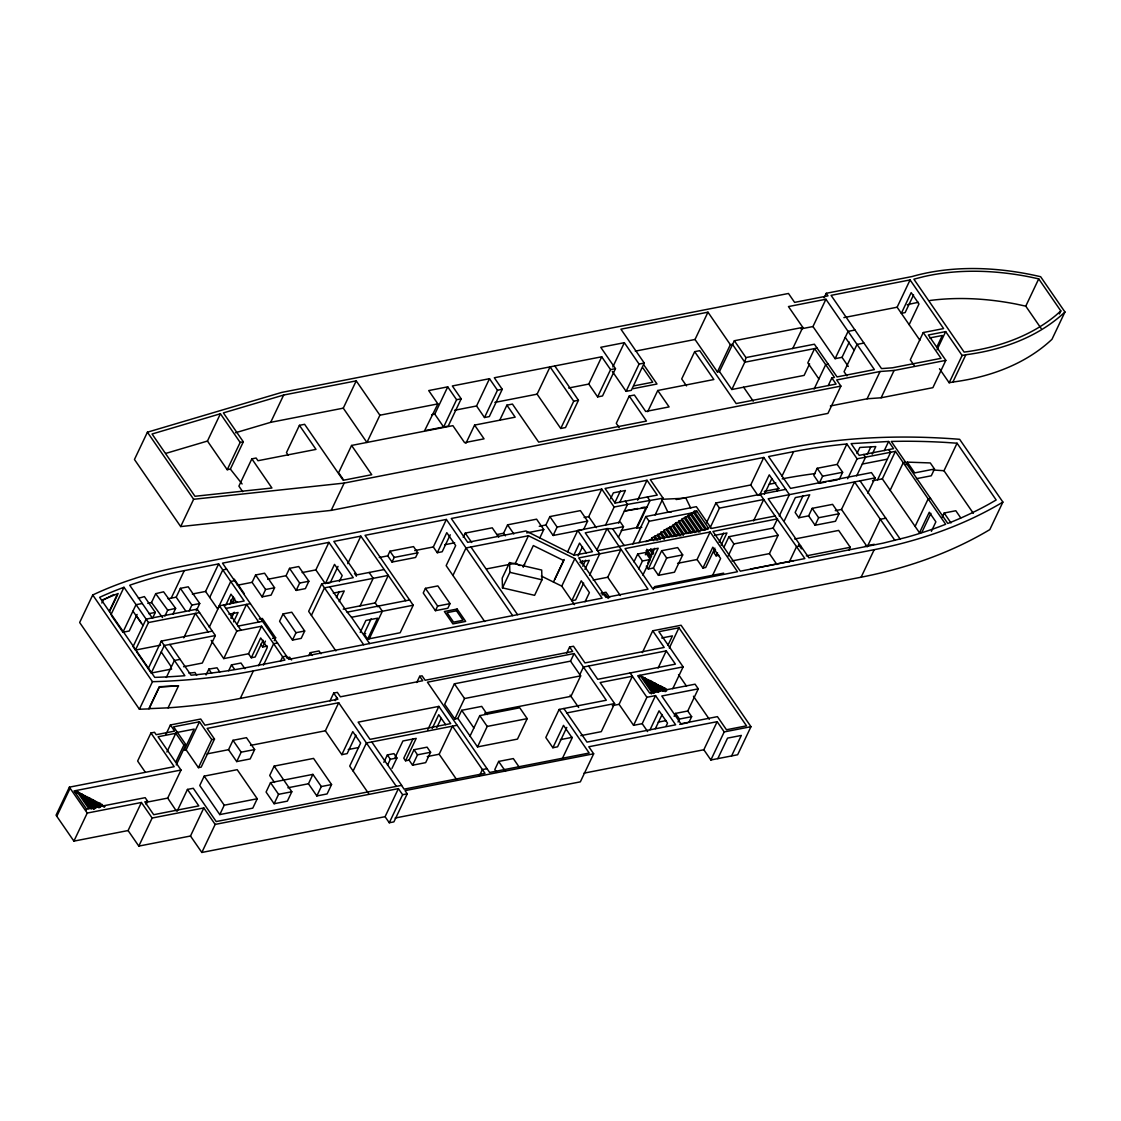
<?xml version="1.0" encoding="UTF-8"?>
<svg xmlns="http://www.w3.org/2000/svg" width="1121" height="1121" viewBox="0 0 1121 1121"><rect width="100%" height="100%" fill="white"/><g stroke="black" fill="none" stroke-linecap="round" stroke-linejoin="round"><path stroke-width="1.5" d="M745.955 357.585L744.792 362.209L731.831 389.505L719.472 371.569L734.353 340.742L802.79 327.388L788.455 306.565L825.925 299.251L874.394 369.608L837.051 376.908L814.392 344.217L745.955 357.585L734.353 340.742M949.165 382.765L952.878 382.037A266.966 174.442 25.4 0 0 1051.988 339.285L1064.95 312.002L1040.638 276.719A237.512 155.188 25.4 0 0 911.962 276.565L826.261 293.296L828.013 295.846L794.607 302.376L788.469 293.478L281.693 392.42L147.412 432.202L134.45 459.484L180.677 526.576L331.199 510.377L827.943 413.397L840.904 386.1L836.672 379.977L880.069 371.499L894.082 370.476L945.83 360.373L928.342 334.997L945.676 331.606L962.126 355.483L949.165 382.765L939.482 368.725M168.08 707.841L174.021 707.407A639.054 417.573 25.4 0 0 240.286 698.425L861.124 577.203A571.318 373.321 25.4 0 0 989.815 529.602L1002.889 502.082L959.632 439.306A606.587 396.358 25.4 0 0 790.851 447.545L181.448 566.525A513.306 335.403 25.4 0 0 92.721 594.985L79.647 622.505L139.396 709.229L149.009 708.892L159.42 686.949L178.505 685.884L168.08 707.841L148.897 708.668L159.308 686.725L178.505 685.884M101.815 603L103.258 599.973L113.796 594.536M109.718 610.342L116.892 595.237M109.536 611.618L118.153 593.485L101.885 600.127M110.909 614.812L123.983 587.292L148.49 622.547L135.431 650.068L133.063 646.635L146.122 619.114L197.184 609.137L215.358 635.537L202.298 663.057L183.578 666.715M207.455 441.057L220.417 413.761L240.16 442.431L227.213 469.713L207.455 441.057L165.782 453.402M111.834 616.158L122.918 632.244L135.991 604.723L142.297 603.49M137.098 614.434L129.223 631.011L122.918 632.244M180.677 526.576L193.639 499.279L344.161 483.095L840.904 386.1M172.844 614.266L175.633 608.381L163.596 591.818L155.707 593.668L151.517 602.495L147.804 603.406M710.882 759.982L724.208 731.915L717.16 721.686L703.834 749.753L710.882 759.982L737.646 754.755L750.972 726.688L681.078 625.252L652.716 630.787L664.192 647.448L584.952 662.917L573.49 646.257L569.608 647.013L572.663 651.455L425.139 680.265L422.085 675.823L419.702 676.285L422.757 680.727L340.378 696.814L337.323 692.372L333.694 693.086L337.911 699.21L204.961 725.175L200.743 719.037L170.406 724.965L174.638 731.102L156.183 734.703L154.516 732.293L150.957 732.98L174.189 766.694L69.376 787.166L56.05 815.219L73.902 841.128L128.088 830.549L141.414 802.482L152.134 818.036L138.808 846.103L128.088 830.549M56.793 816.312L70.119 788.245M152.512 618.302L155.315 612.416L144.399 596.596L138.415 598.32M227.213 469.713L230.366 469.096L243.313 441.814L223.387 412.892L283.655 395.04L356.226 380.86L379.893 415.218L366.945 442.501L343.278 408.156L356.226 380.86M77.952 793.5L78.568 792.211L89.582 808.199M168.052 598.782L171.219 598.138L184.278 570.617L218.637 563.905L244.182 600.982L219.408 605.816L209.249 627.228M164.913 616.046L167.702 610.16L175.633 608.381M91.978 808.577L81.875 793.92L81.258 795.209L83.529 794.775L93.632 809.432M171.219 598.138L176.193 597.171L180.383 588.343L188.23 586.815L199.748 603.532L196.259 610.889M84.565 796.919L85.182 795.616L94.374 808.942M86.219 797.774L86.835 796.471L95.103 808.465M148.21 668.62L161.27 641.086L212.331 631.123M818.89 378.968L807.807 362.882L814.603 348.589L834.472 377.413L831.852 377.917L836.084 384.055L736.161 403.56L699.714 350.663L694.67 351.658L713.867 379.529L657.761 390.486L669.097 406.909L645.71 411.477L634.388 395.04L629.231 396.049L646.467 421.076L538.655 442.122L512.437 404.078L506.902 405.157L515.17 417.18L474.589 425.097L484.048 438.843L464.584 442.641L452.884 425.658L351.574 445.443L371.738 474.715L343.194 480.292L304.618 424.313L299.419 425.321L315.996 449.395L257.97 460.717L256.12 458.027L251.847 458.853L238.885 486.136L242.711 491.699M85.953 810.413L86.569 809.124L145.169 797.676L147.636 801.263L146.164 804.388M136.412 651.497L151.251 673.034L164.311 645.5L215.358 635.537M235.536 432.734L270.693 422.323L283.655 395.04M73.902 841.128L87.228 813.061L141.414 802.482M92.847 801.193L93.463 799.89L98.97 807.891M139.396 709.229L152.47 681.694A639.054 417.573 25.4 0 0 253.36 670.904L874.198 549.682A571.318 373.321 25.4 0 0 1002.889 502.082M189.113 610.959L191.901 605.074L199.748 603.532M99.461 804.598L100.077 803.309L101.913 805.971M192.322 594.018L205.563 591.44L218.637 563.905M183.76 637.863L195.376 613.383L208.156 631.936M104.435 807.162L105.052 805.859L101.128 805.453M166.328 677.476L174.386 660.493L180.145 659.372M209.711 597.437L222.771 569.916L226.652 569.16M150.957 732.98L137.631 761.047L145.366 772.285M299.419 425.321L286.458 452.618L288.223 455.182M225.811 605.046L230.982 594.158L236.699 602.453M165.964 734.311L170.406 724.965M229.679 604.289L233.378 596.512M230.688 600.015L232.509 602.65L234.611 598.236M166.903 752.009L175.787 733.302L183.9 745.059L175.745 762.21M230.996 617.839L233.21 613.159M231.234 618.512L234.219 612.22M206.054 674.968L208.842 669.083L217.026 667.794L219.744 672.054M252.085 582.345L255.588 574.989L264.584 573.223L274.589 587.754L271.086 595.125L262.104 596.876L252.085 582.345L237.33 585.232M233.574 621.903L238.058 612.486L228.95 614.252M237.091 624.271L246.522 604.387L258.713 622.071M211.168 640.357L223.738 658.602L236.811 631.067L261.585 626.233L284.916 660.101L250.558 666.813A633.435 413.901 25.4 0 1 193.302 674.982L191.032 675.178L169.846 644.421M176.263 764.928L185.89 744.666L173.601 726.828L199.468 721.77L211.757 739.608L198.431 767.675L186.142 749.837L199.468 721.77M262.104 596.876L265.593 589.506L274.589 587.754M145.618 802.412L167.702 798.096L181.027 770.029L158.089 736.749L175.787 733.302M228.67 670.778L231.472 664.893L240.973 663.029L244.896 668.733M223.738 658.602L248.512 653.767L261.585 626.233M286.051 575.718L289.54 568.347L298.732 566.553L308.864 581.253L305.374 588.623L296.182 590.417L286.051 575.718L267.737 579.291M177.104 811.254L187.459 789.422L193.274 788.287L216.199 821.553L401.668 785.331L371.766 741.934M351.574 445.443L338.612 472.726L343.418 479.704M248.512 653.767L251.272 657.775L260.689 637.947L267.26 647.49L258.573 665.776M396.344 786.382L338.696 702.727L207.147 728.412L214.503 739.075L201.177 767.142L198.431 767.675M263.113 640.245L255.154 657.018L251.272 657.775M260.731 644.239L262.636 646.999L265.439 641.114M240.286 698.425L253.36 670.904M204.204 776.124L199.748 785.513L219.786 814.589L252.786 808.143L257.241 798.755L237.204 769.679L204.204 776.124L224.242 805.2L219.786 814.589M331.199 510.377L344.161 483.095M283.067 613.93L279.563 621.286L292.511 640.077L301.185 638.381L304.688 631.011L291.754 612.234L283.067 613.93L296 632.706L292.511 640.077M296.182 590.417L299.671 583.06L308.864 581.253M274.253 640.722L275.654 637.779L262.328 618.456L259.161 619.072M263.463 665.131L273.622 643.72L277.504 642.964M228.53 749.697L232.986 740.308L246.466 737.674L254.649 749.557L250.179 758.945L236.713 761.579L228.53 749.697L207.049 753.887M302.11 572.579L315.856 569.902L328.929 542.368L353.255 577.679L321.713 583.845L308.639 611.365L335.894 650.923M190.486 836.014L203.812 807.947L215.162 824.411L201.836 852.464L190.486 836.014L138.808 846.103M280.446 661.376L282.632 656.78L286.5 656.023M236.713 761.579L241.169 752.177L254.649 749.557M311.414 615.387L324.473 587.852L388.286 575.395L405.746 600.73M338.01 566.399L330.261 582.724L326.996 583.368M339.383 581.463L342.199 575.521L334.52 564.381L325.356 583.677L315.856 569.902M347.762 563.667L360.836 536.146L388.286 575.395L375.213 602.916L343.25 609.165M308.864 655.617L310.265 652.674L319.037 650.951L320.984 653.767M336.398 597.647L339.285 591.538M339.159 601.655L344.231 590.977L333.315 593.107M447.727 386.857L434.78 414.139L443.622 426.989L456.583 399.707L447.727 386.857L428.698 390.57L437.877 403.896L424.593 430.702M316.837 795.938L321.307 786.55L312.913 774.373L308.457 783.761L316.837 795.938L327.108 793.934L331.564 784.546L313.558 758.413L274.155 766.105L269.699 775.494L274.505 782.472M312.913 774.373L270.525 782.654L266.069 792.043L274.113 803.729L287.368 801.137L291.824 791.748L274.155 766.105M360.107 605.872L373.181 578.338L369.145 572.481M489.499 378.702L476.551 405.984L484.496 417.53L497.458 390.234L489.499 378.702L452.338 385.96L461.179 398.81L448.232 426.092L426.176 430.394M387.754 555.862L389.954 551.224L413.537 546.614L417.811 552.821L415.597 557.459L392.028 562.055L387.754 555.862L379.234 557.529M274.113 803.729L278.569 794.327L291.824 791.748M392.028 562.055L394.228 557.417L417.811 552.821M360.219 632.412L365.894 620.459L377.581 618.189L367.646 639.096L364.017 633.841L371.121 618.904M329.994 700.877L333.694 693.086M335.263 700.639L336.748 697.514M250.515 745.409L325.37 730.794L338.696 702.727M369.285 638.774L382.359 611.253L378.744 605.999M465.944 443.299L474.589 425.097M601.725 356.786L588.777 384.069L597.605 396.904L610.567 369.622L601.725 356.786L494.305 377.763L502.25 389.295L489.302 416.592L484.496 417.53M414.714 550.593L433.309 546.964L446.382 519.443L512.661 615.639M499.7 420.319L506.902 405.157M433.309 546.964L437.274 552.723L446.789 532.657L455.687 545.577L446.158 565.629L484.692 621.552M325.37 730.794L341.821 754.657L352.765 731.607L360.654 743.041L349.71 766.105L368.543 793.444M446.382 519.443L365.054 535.32L413.229 605.228L400.155 632.748L367.646 639.096M450.236 534.787L442.178 551.756L437.274 552.723M425.434 588.343L423.234 592.981L435.424 610.679L447.84 608.255L450.039 603.616L437.849 585.919L425.434 588.343L437.624 606.041L435.424 610.679M355.903 735.18L347.146 753.62L341.821 754.657M463.239 537.309L465.243 533.106L492.245 527.823L498.733 537.239M353.115 771.038L366.441 742.971L457.116 725.259M537.099 394.158L550.061 366.875L573.714 401.206L560.752 428.488L537.099 394.158L494.865 402.411M452.94 575.465L466.014 547.945L528.439 535.754L574.835 558.608L602.103 598.166L288.784 659.344L222.504 563.148L328.929 542.368M416.732 682.521L419.702 676.285M383.844 762.35L387.362 754.923L393.947 753.634L396.932 757.978L392 768.361M387.53 765.195L390.346 759.253L396.932 757.978M395.11 757.418L402.915 740.981L416.185 738.389L405.536 760.795L403.77 758.23L412.99 738.823M496.771 534.577L503.581 533.246L507.575 524.838L536.595 519.177L543.769 529.574L539.776 537.982M554.811 365.95L578.464 400.267L565.502 427.563L560.752 428.488M409.067 760.108L413.999 749.725L427.087 747.161L430.604 752.261L425.672 762.644L412.57 765.209L409.067 760.108L405.536 760.795M385.078 816.691L398.403 788.624L402.607 794.719L389.281 822.772L385.078 816.691L201.836 852.464M427.746 729.771L438.857 706.384L450.712 723.606L370 739.37L358.131 722.148L438.857 706.384M412.57 765.209L417.502 754.825L430.604 752.261M509.579 562.588L502.194 578.128L502.488 587.88L534.605 595.335L541.989 579.809L541.695 570.043L509.579 562.588L509.859 572.341L502.488 587.88M432.174 728.524L438.745 714.694L445.64 724.698M566.792 727.417L557.571 746.81L552.877 747.735L545.815 737.506L559.141 709.439L606.293 700.233L574.134 653.543L570.519 661.138L454.397 683.81L444.673 704.282L454.818 719.009L457.872 718.407L461.712 710.308L481.708 706.398L487.327 714.553M436.812 727.613L441.184 718.393M486.612 568.893L515.366 563.274L528.439 535.754M717.16 721.686L588.819 746.754L593.668 753.788L405.031 790.627L407.231 793.808L393.905 821.875L389.281 822.772M612.823 366.945L624.341 342.69L639.068 364.073L626.107 391.355L612.36 371.401M624.341 342.69L600.758 347.3L615.485 368.655L602.523 395.951L597.605 396.904M539.243 526.281L545.885 524.992L549.865 516.585L580.384 510.615L587.614 521.111L583.621 529.518M454.818 719.009L464.542 698.537L580.664 675.865L570.519 661.138M427.255 756.563L439.166 754.237L452.492 726.17L485.001 773.364L404.12 789.156L401.514 785.373M545.885 524.992L553.115 535.488L557.109 527.08L587.614 521.111M707.968 312.184L695.02 339.481L717.412 371.976L730.36 344.679L707.968 312.184L620.922 329.182L644.253 363.05L631.305 390.346L626.107 391.355M629.231 396.049L616.27 423.346L619.156 427.507M470.035 736.077L479.76 715.618L519.752 707.799L527.206 718.631L517.482 739.103L477.504 746.908L457.872 718.407M553.424 582.023L563.639 560.514L533.33 545.577L523.115 567.1L524.586 564.367M567.604 551.868L577.763 530.457L620.389 522.134L623.5 526.646L618.414 537.337M554.727 579.501L564.213 559.519M477.504 746.908L487.215 726.436L527.206 718.631M584.097 517.524L588.721 516.627L601.781 489.092L614.14 507.028L605.424 525.371M573.714 555.427L579.557 543.096L586.353 552.947M574.513 604.639L561.761 586.129L574.835 558.608M578.114 555.974L582.514 546.726M647.686 411.701L657.761 390.486M610.539 498.817L613.369 492.834L625.392 490.494L619.717 502.446M479.438 775.816L482.394 769.581L487.032 768.67M581.224 563.737L582.682 560.654M582.78 566.245L585.652 560.22M614.77 502.839L620.445 490.886M584.952 569.384L589.24 560.346L579.865 562.182M596.876 550.005L607.036 528.594L612.612 528.762L623.5 526.646M519.177 767.1L513.32 758.581L498.649 761.439L494.809 769.552L496.757 772.383M583.663 583.102L575.662 599.945L571.808 600.702L581.253 580.79L589.408 592.617L585.036 601.809M694.67 351.658L681.708 378.94L686.514 385.904M589.548 575.241L599.707 553.83L585.246 532.839L607.036 528.594L648.008 589.212L605.957 597.423L578.744 557.936L620.796 549.724L607.736 577.245L593.135 580.089M618.68 523.003L627.508 504.408L663.086 498.172L650.306 479.62L763.793 457.466L789.408 494.641L779.235 516.038M637.597 500.148L647.027 480.264L657.256 495.09L615.149 503.077L605.074 488.448L647.027 480.264M566.651 653.263L569.608 647.013M646.383 506.776L636.476 527.641L621.216 530.611M632.79 544.063L645.864 516.529L696.351 506.678L711.359 528.467L775.101 516.024L804.864 558.58L740.308 571.178L712.942 531.466L777.498 518.855L773.126 528.075L728.93 536.707L723.858 547.384M638.97 542.69L649.129 521.279L694.319 512.465M655.098 514.987L663.086 498.172M579.823 674.646L583.438 667.037L666.266 650.867L675.403 664.136L597.717 679.312L588.581 666.042M633.954 561.887L637.667 554.04L645.542 552.499L650.334 559.449L642.879 575.129M580.664 675.865L570.953 696.337L484.636 713.18M707.659 529.322L708.346 527.879L696.603 510.84L694.263 511.288L690.55 514.637L682.157 518.883L681.47 520.326L679.13 520.789L678.443 522.232L676.103 522.68L672.39 526.029L663.996 530.275L663.31 531.718L660.956 532.181L660.283 533.624L651.876 537.87L651.203 539.313L645.822 541.667M552.877 747.735L563.499 725.343L572.158 737.898L562.238 758.791M638.732 568.823L642.445 560.976L650.334 559.449M645.346 554.797L647.462 550.341L658.181 548.239L648.316 569.034L646.313 566.133M647.728 563.162L654.776 548.309M653.417 568.039L661.642 550.719L677.673 547.594L682.703 554.895L674.478 572.214L658.447 575.339L653.417 568.039L648.316 569.034M658.447 575.339L666.673 558.02L682.703 554.895M653.207 589.576L654.608 586.619L723.648 573.139M695.917 512.269L696.603 510.84M612.276 705.641L619.072 704.31L632.398 676.243L600.127 682.549L614.616 703.582L601.29 731.649L580.832 735.642M593.668 753.788L580.342 781.855L395.138 818.022M642.347 652.618L652.716 630.787M706.468 522.862L715.913 502.979L785.751 489.345M691.237 513.194L702.979 530.233L708.346 527.879M792.715 348.603L802.79 327.388M710.013 528.005L719.458 508.121L763.709 499.49L753.55 520.901M677.574 563.331L697.066 559.519L710.139 531.999L737.52 571.724L652.436 588.343L625.056 548.603L710.139 531.999M824.089 297.85L826.261 293.296M644.323 679.158L644.939 677.855L655.042 692.512M801.039 328.873L812.963 326.547L825.925 299.251M645.99 679.999L646.607 678.709L655.785 692.035M697.066 559.519L702.923 568.025L712.816 547.188L720.607 558.482L712.129 576.348M667.92 645.36L672.418 635.901L661.698 637.989M650.951 682.563L651.567 681.274L658.91 691.923M658.111 668.018L666.266 650.867M714.904 548.127L705.726 567.478L702.923 568.025M715.52 549.865L714.063 552.905L716.081 555.82L718.855 555.287M719.136 542.256L723.465 533.12M669.321 648.036L678.948 627.774L746.516 725.848L726.464 729.757L717.426 716.641L680.937 723.774L661.796 695.987L698.285 688.855L695.062 684.188L649.648 693.058L637.709 675.739L683.123 666.869L658.896 631.684L678.948 627.774M619.072 704.31L633.575 725.343L646.901 697.29L655.519 695.595L675.641 724.811L586.998 742.116L563.849 708.514M660.381 690.97L654.874 682.969L654.258 684.272L656.528 683.824L661.124 690.494M716.081 555.82L717.524 552.779M721.139 545.17L726.926 532.979L714.511 535.404M651.301 693.913L651.918 692.61L639.979 675.29L639.362 676.594L641.632 676.145L653.571 693.465M676.201 499.546L750.72 484.987L763.793 457.466M809.6 363.849L804.121 375.395L731.831 389.505M657.565 685.982L658.181 684.679L662.777 691.349M633.575 725.343L642.193 723.662L655.519 695.595M665.173 691.713L661.502 686.388L660.886 687.691L663.156 687.243L665.902 691.237M664.192 689.387L664.809 688.098L666.645 690.76M728.118 556.142L733.919 543.937L778.1 535.306L773.126 528.075M665.846 690.242L666.463 688.953M759.59 495.202L769.258 474.842L778.296 487.957L776.811 491.096M650.054 729.743L659.05 710.812L667.527 723.115L666.028 726.268M814.098 389.057L825.687 364.661L828.265 364.157M764.382 494.263L771.823 478.611M672.768 688.7L683.123 666.869M655.365 728.706L662.105 714.511M812.963 326.547L835.103 358.678L848.065 331.396L854.973 330.036L881.512 368.599L892.456 367.8L941.023 358.328L923.256 332.545L943.602 328.579L910.084 279.928L831.067 295.355L854.973 330.036M782.024 476.103L793.64 451.637A601.08 392.756 25.4 0 1 846.887 443.986L857.103 458.811L847.658 478.695M828.251 385.498L831.852 377.917M835.103 358.678L842.025 357.333L849.256 342.087M674.155 716.347L675.557 713.39L687.762 711.008L698.285 688.855M678.051 722.008L679.452 719.051L691.657 716.669L687.762 711.008M784.42 520.578L795.35 497.584L809.712 494.781L798.797 517.776L795.139 512.465L803.14 495.594M688.855 722.583L691.657 716.669M732.013 560.92L769.412 553.62L778.1 535.306M846.887 443.986L837.191 464.388L817.181 468.284L813.804 475.416L819.241 483.305L825.911 482.016M843.875 317.607L897.122 307.21L910.084 279.928M819.241 483.305L822.632 476.187L842.642 472.277L837.191 464.388M808.619 515.856L812.179 508.345L832.581 504.366L839.054 513.754L835.481 521.265L815.079 525.245L808.619 515.856L798.797 517.776M913.573 294.851L905.137 312.591L901.34 313.334L911.177 292.623L918.982 303.959L909.159 324.67M789.338 561.859L796.597 546.572L800.604 545.787M830.395 405.956L867.108 398.796L880.069 371.499M815.079 525.245L818.652 517.734L839.054 513.754M839.251 479.41L842.642 472.277M867.108 398.796L881.12 397.773L894.082 370.476M856.948 453.543L859.835 447.461L875.795 446.578L872.194 454.187M717.804 758.637L727.557 738.108L741.317 735.432L731.579 755.946M923.256 332.545L910.294 359.841L914.246 365.558M856.696 475.85L865.566 457.158L863.716 454.481M867.164 454.594L870.779 446.985M835.257 510.658L841.507 509.438L854.566 481.918L875.081 477.896L871.423 472.6L790.543 488.392L768.586 456.527L793.64 451.637M884.259 450.642L888.617 441.478L851.105 443.636L859.19 455.364L893.563 448.652L888.617 441.478M936.694 347.356L942.327 335.487L929.701 337.939M867.822 493.198L875.081 477.896M937.03 349.794L945.676 331.606M877.561 479.802L890.635 452.267L888.785 449.591M872.544 480.769L882.339 478.863L895.413 451.343L945.662 524.278L939.314 526.73A565.587 369.566 25.4 0 1 906.3 537.379L883.222 543.125L808.886 557.796L768.207 498.775L854.566 481.918L894.866 540.378M848.849 550.299L850.279 547.286L838.662 530.429L794.691 539.019M945.83 360.373L932.882 387.67L881.12 397.773M890.186 490.241L903.246 462.707L905.628 462.244M906.006 464.823L907.295 462.118L930.29 462.945L934.494 469.026L931.285 475.78L916.446 478.681M952.878 382.037L965.84 354.754A266.966 174.442 25.4 0 0 1064.95 312.002M861.124 577.203L874.198 549.682M915.1 526.408L928.174 498.873L930.542 498.411M973.322 513.306L943.994 470.736L957.054 443.215L946.18 442.459A600.842 392.602 25.4 0 0 902.825 441.254L891.279 441.436L947.791 523.451L949.851 522.666A565.587 369.566 25.4 0 0 989.521 503.805L996.177 499.98L957.054 443.215M1041.129 328.453L1025.771 306.159L1038.719 278.863L1029.4 276.859A233.799 152.764 25.4 0 0 923.34 276.733L913.881 279.185L964.116 352.092A263.407 172.116 25.4 0 0 1055.87 315.323L1060.816 310.923L1038.719 278.863M882.339 478.863L919.5 532.797L929.267 512.241L935.881 521.84L931.383 531.34M930.892 513.362L921.882 532.335L919.5 532.797M942.172 517.201L944.162 513.012L955.807 510.742L960.753 517.902M1059.373 313.964L1060.816 310.923M220.417 413.761L152.064 434.009L194.97 496.281L271.941 488.013L251.847 458.853M907.225 304.842L910.378 304.015A233.799 152.764 25.4 0 1 918.365 302.334M270.693 422.323L343.278 408.156M635.271 351.139L695.02 339.481M497.458 390.234L502.25 389.295M730.36 344.679L732.433 344.273L744.792 362.209L817.069 348.099M456.583 399.707L461.179 398.81M610.567 369.622L615.485 368.655M639.068 364.073L644.253 363.05M240.16 442.431L243.313 441.814M379.893 415.218L437.877 403.896M431.599 414.756L434.78 414.139M454.58 410.272L476.551 405.984M568.655 388.006L588.777 384.069M634.122 385.834L652.744 382.205L642.894 367.898M863.927 343.068L857.033 344.413L844.071 371.71L846.972 375.899M717.412 371.976L719.472 371.569M633.085 388.679L656.99 384.013L643.93 365.054M573.714 401.206L578.464 400.267M962.126 355.483L965.84 354.754M360.836 536.146L333.834 541.415L356.884 574.863L383.886 569.594M601.781 489.092L451.287 518.477L467.723 542.34L525.959 530.976L574.274 555.231L592.406 551.686L577.763 530.457M857.103 458.811L895.413 451.343M234.611 580.72L230.744 581.477L217.67 608.997L205.563 591.44M614.14 507.028L627.508 504.408L625.238 501.115M444.785 544.722L454.664 542.802M862.301 464.052L887.356 459.162M637.905 508.43L624.341 511.078L646.803 507.407M641.296 507.771L644.687 507.112M769.23 484.244L775.886 482.955M526.688 532.909L543.769 529.574M764.34 491.376L779.291 488.462M148.883 613.677L155.315 612.416M829.246 481.357L837.583 479.732M553.115 535.488L581.925 529.855M232.509 602.65L237.47 601.683M148.49 622.547L199.538 612.57M934.494 469.026L914.708 472.894L907.295 462.118M225.938 608.409L250.403 603.63M641.815 527.304L636.896 528.257L649.97 500.737L647.406 497.023M597.535 550.691L707.729 529.168M238.114 626.093L262.58 621.314M135.431 650.068L160.541 645.164M329.728 586.829L347.188 612.164L409.599 599.973M347.188 612.164L351.504 617.279L413.229 605.228M296 632.706L304.688 631.011M885.786 518.21L880.321 519.275L867.248 546.81L841.507 509.438M272.487 638.395L275.654 637.779M437.624 606.041L450.039 603.616M262.636 646.999L267.401 646.074M151.251 673.034L171.667 669.041M364.017 633.841L365.67 633.519M600.996 593.205L605.985 592.238L609.628 597.535M602.005 594.817L605.27 594.186L608.213 598.446M806.307 555.876L850.279 547.286M286.345 657.887L289.68 657.228L291.572 659.975M865.286 546.039L874.254 544.288M750.538 569.048L793.682 560.612M574.134 653.543L427.437 682.185L489.639 772.467L589.184 753.032L559.141 709.439M175.983 732.658L194.157 729.112L184.138 750.229L186.142 749.837M183.9 745.059L185.89 744.666M211.757 739.608L214.503 739.075M644.939 677.855L642.669 678.303L643.286 677L654.314 692.988M181.027 770.029L74.042 790.922L86.569 809.124M74.645 791.804L76.915 791.356L88.839 808.675M76.298 792.645L78.568 792.211M649.297 681.708L651.567 681.274M79.605 794.355L81.875 793.92M654.874 682.969L652.604 683.418L653.221 682.129L659.652 691.447M655.911 685.127L658.181 684.679M661.502 686.388L659.232 686.837L659.849 685.534L663.52 690.872M348.239 749.543L358.538 747.525M662.539 688.546L664.809 688.098M93.463 799.89L91.193 800.338L91.81 799.035L97.317 807.036M100.077 803.309L97.807 803.743L98.424 802.454L101.184 806.447M566.876 712.914L614.616 703.582M147.636 801.263L144.819 801.823L153.703 814.701L198.809 805.887L187.459 789.422M287.887 787.783L308.457 783.761M152.134 818.036L203.812 807.947M224.242 805.2L257.241 798.755M560.374 739.636L572.313 737.31M321.307 786.55L331.564 784.546M658.181 722.148L666.266 720.565M679.704 724.376L687.327 722.877M215.162 824.411L398.403 788.624M402.607 794.719L407.231 793.808M724.208 731.915L750.972 726.688M584.041 773.14L703.834 749.753M188.987 673.175L194.97 672.488L196.651 675.388M671.339 511.905L667.878 512.073L661.67 499.307L685.912 498.172L690.732 508.107M933.12 469.979L943.994 470.736M1025.771 306.159L1016.439 304.141A233.799 152.764 25.4 0 0 929.898 300.498M509.859 572.341L541.989 579.809M515.366 563.274L520.018 565.573M541.303 576.054L561.761 586.129M230.366 469.096L242.094 483.964M155.707 593.668L167.702 610.16M151.475 602.425L162.517 617.615M132.937 611.155L143.068 625.546M897.122 307.21L919.893 340.266M845.234 337.351L854.202 350.369M944.162 513.012L950.986 522.932M860.045 480.839L900.121 539.005M817.181 468.284L822.632 476.187M743.615 387.207L753.256 401.178M812.179 508.345L818.652 517.734M798.572 544.638L801.473 548.856M760.164 494.333L775.101 516.024M750.72 484.987L757.936 495.468M769.412 553.62L776.937 564.536M715.913 502.979L719.458 508.121M728.93 536.707L733.919 543.937M694.263 511.288L706.006 528.327M693.577 512.731L705.319 529.771M690.55 514.637L701.312 530.247M688.21 515.085L699.952 532.125M687.523 516.529L698.285 532.153M685.183 516.991L695.945 532.615M684.497 518.434L694.277 532.629M682.157 518.883L691.937 533.092M681.47 520.326L690.27 533.106M679.13 520.789L687.93 533.568M678.443 522.232L686.276 533.582M676.103 522.68L683.922 534.044M675.417 524.124L683.235 535.488M673.076 524.586L680.895 535.95M672.39 526.029L679.242 535.964M670.05 526.478L676.888 536.427M669.363 527.921L675.234 536.441M667.023 528.383L672.894 536.903M666.336 529.827L671.227 536.917M663.996 530.275L668.887 537.379M663.31 531.718L667.219 537.393M660.956 532.181L664.879 537.856M660.283 533.624L664.192 539.299M645.864 516.529L649.129 521.279M657.929 534.072L660.872 538.332M657.256 535.516L660.185 539.776M654.902 535.978L657.845 540.238M654.23 537.421L656.177 540.252M661.642 550.719L666.673 558.02M651.876 537.87L653.837 540.714M650.726 548.772L653.655 553.031M650.04 550.215L652.968 554.475M646.719 549.248L651.609 556.352M646.032 550.691L650.923 557.796M637.667 554.04L642.445 560.976M612.612 528.762L624.145 545.493M588.721 516.627L596.316 527.655M678.541 674.59L686.486 686.122M693.437 696.225L709.341 719.29M607.736 577.245L620.361 595.573M549.865 516.585L557.109 527.08M675.557 713.39L679.452 719.051M658.167 692.414L649.914 680.419L647.644 680.853L648.26 679.564L656.514 691.559M630.142 672.978L646.901 697.29M507.575 524.838L513.852 533.946M642.193 723.662L647.658 731.579M503.581 533.246L505.375 535.852M465.243 533.106L471.717 542.508M470.918 546.978L517.566 614.672M570.113 695.104L578.618 707.449M389.954 551.224L394.228 557.417M479.76 715.618L487.215 726.436M454.397 683.81L464.542 698.537M498.649 761.439L505.501 771.374M461.712 710.308L473.889 727.977M375.213 602.916L377.931 606.853M354.488 573.42L356.408 576.208M351.504 617.279L369.608 643.566M321.713 583.845L363.666 644.729M439.166 754.237L456.527 779.431M289.54 568.347L299.671 583.06M413.999 749.725L417.502 754.825M387.362 754.923L390.346 759.253M310.265 652.674L312.213 655.491M255.588 574.989L265.593 589.506M147.412 432.202L193.639 499.279M234.261 579.151L244.266 593.682M223.583 605.004L240.987 630.254M219.408 605.816L236.811 631.067M180.383 588.343L191.901 605.074M231.472 664.893L234.415 669.153M176.193 597.171L185.792 611.113M270.525 782.654L278.569 794.327M152.246 617.909L129.728 585.246L131.143 584.742A507.687 331.732 25.4 0 1 184.278 570.617M232.986 740.308L241.169 752.177M161.27 641.086L184.867 675.711A633.309 413.817 25.4 0 1 159.224 677.224L154.754 677.378L99.615 597.339L103.216 595.699A507.561 331.648 25.4 0 1 123.983 587.292M136.762 616.284L141.484 623.136M92.721 594.985L152.47 681.694M101.745 804.163L103.58 806.826M100.442 806.924L96.77 801.599L94.5 802.047L95.117 800.744L99.713 807.4M96.574 807.512L90.156 798.18L87.886 798.628L88.503 797.325L95.846 807.989M80.222 793.065L91.235 809.054M69.376 787.166L87.228 813.061M842.025 357.333L848.275 366.455M161.256 651.932L171.331 666.925M167.702 798.096L176.179 810.735M208.842 669.083L211.575 673.357M782.192 478.849A601.08 392.756 25.4 0 1 815.177 473.58M457.13 609.025L444.378 611.52L452.912 623.907L465.677 621.412L457.13 609.025M456.485 610.805L447.041 612.655L453.571 622.127L463.015 620.277L456.485 610.805"/></g></svg>
